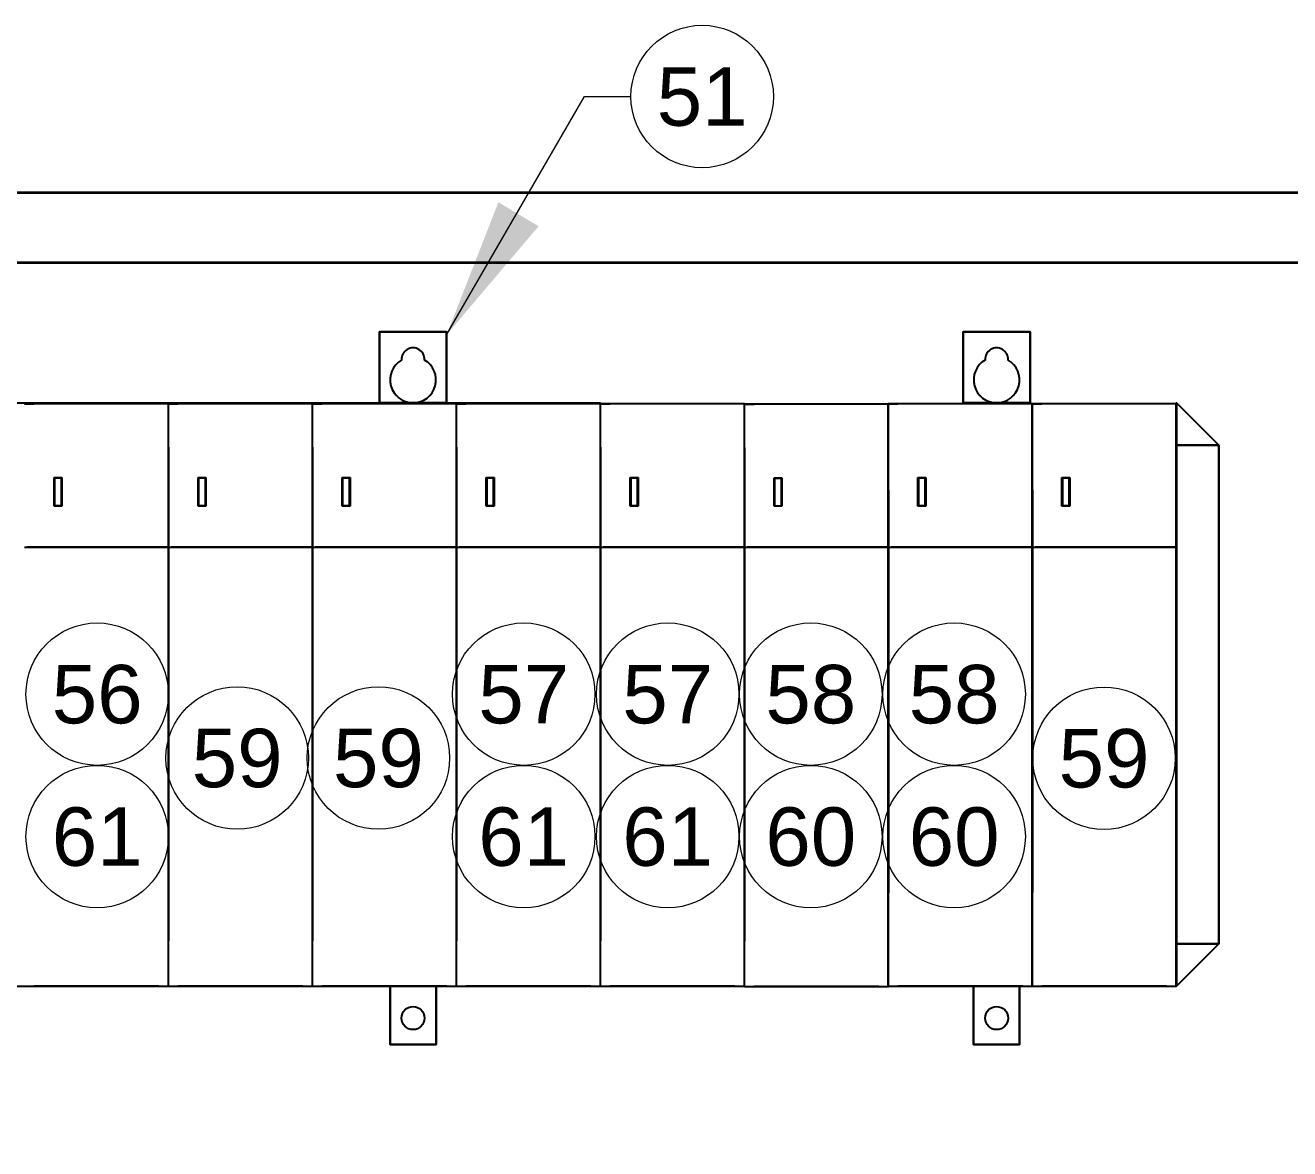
# Paper-space layout '2 DOOR PANEL LAYOUT - A1 Sheet' of a CAD drawing. Extents: x 50 to 825, y 22 to 486.
# Drawn here: x 465.46 to 504.93, y 423.4 to 458.47 of the extents above; entities that cross this region are included whole.
import ezdxf
from ezdxf.enums import TextEntityAlignment as Align

# ---------------------------------------------------------------- set-up
doc = ezdxf.new("R2010")
doc.units = 0
for name, color, linetype, lineweight in [('N-ANNO-TEXT', 2, 'Continuous', 18), ('N-EQPM', 3, 'Continuous', 25), ('N-PANL', 4, 'Continuous', 35)]:
    doc.layers.add(name, color=color, linetype=linetype, lineweight=lineweight)
doc.styles.add('T1_2_5', font='arial.ttf', dxfattribs={"height": 2.5})

psp = doc.layouts.new('2 DOOR PANEL LAYOUT - A1 Sheet')

# ---------------------------------------------------------------- linework, layer by layer
at = {"layer": 'N-ANNO-TEXT'}
for p, q in [((478.616, 448.809, 7.459), (482.915, 456.245, 7.459)), ((482.915, 456.245, 7.459), (484.369, 456.245, 7.459))]:
    psp.add_line(p, q, dxfattribs=at)
for centre in [(486.592, 456.245, 7.459), (467.709, 437.59, 1.661), (481.022, 437.59, 7.292), (485.517, 437.59, -1.083), (489.982, 437.59, 6.675), (494.456, 437.59, 6.675), (472.078, 435.597, -1.825), (476.486, 435.597, -1.825), (499.135, 435.589, -3.148), (467.709, 433.144, 1.661), (481.022, 433.144, 7.292), (485.517, 433.144, -1.083), (489.982, 433.144, 6.675), (494.456, 433.144, 6.675)]:
    psp.add_circle(centre, 2.223, dxfattribs=at)
psp.add_solid([(481.486, 452.197, 7.459), (478.616, 448.809, 7.459), (480.232, 452.945, 7.459)], dxfattribs=at)
at = {"layer": 'N-EQPM'}
for p, q in [((478.173, 448.899, 7.459), (477.842, 448.899, 7.459)), ((478.173, 448.899, 7.592), (477.842, 448.899, 7.592)), ((418.993, 446.684, 7.459), (483.419, 446.684, 7.459)), ((469.934, 428.47, 7.459), (469.934, 446.651, 3.841)), ((469.935, 428.47, 7.459), (469.935, 446.651, 7.427)), ((474.429, 428.47, 7.459), (474.429, 446.651, 3.841)), ((474.43, 428.47, 7.459), (474.43, 446.651, 7.427)), ((478.924, 428.47, 7.459), (478.924, 446.651, 3.841)), ((478.925, 428.47, 7.459), (478.925, 446.651, 7.427)), ((483.419, 446.519, 7.459), (483.419, 446.684, 7.459)), ((483.419, 428.47, -0.916), (483.419, 446.651, -4.534)), ((483.42, 428.47, 7.459), (483.42, 446.651, 7.427)), ((487.911, 428.463, 3.321), (487.911, 446.644, -0.297)), ((487.915, 428.47, -0.916), (487.915, 446.651, -0.949)), ((492.402, 428.47, 4.026), (492.402, 446.651, 0.408)), ((492.407, 428.463, 3.321), (492.407, 446.644, 3.288)), ((496.894, 428.47, 4.732), (496.894, 446.651, 1.114)), ((496.898, 428.47, 4.026), (496.898, 446.651, 3.994)), ((501.39, 428.47, 4.732), (501.39, 446.651, 4.699)), ((483.419, 428.47, 7.459), (483.419, 428.636, 7.459)), ((418.993, 428.47, 7.459), (483.419, 428.47, 7.459)), ((465.439, 428.47, 7.459), (469.935, 428.47, 7.459)), ((469.934, 428.47, 7.459), (474.43, 428.47, 7.459)), ((474.429, 428.47, 7.459), (478.925, 428.47, 7.459)), ((478.924, 428.47, 7.459), (483.42, 428.47, 7.459)), ((483.419, 428.47, -0.916), (487.915, 428.47, -0.916)), ((487.911, 428.463, 3.321), (492.407, 428.463, 3.321)), ((492.402, 428.47, 4.026), (496.898, 428.47, 4.026)), ((496.894, 428.47, 4.732), (501.39, 428.47, 4.732))]:
    psp.add_line(p, q, dxfattribs=at)
at = {"layer": 'N-EQPM', "extrusion": (0, 1, 0)}
for p, q in [((469.935, 446.651, 7.427), (465.439, 446.651, 7.427)), ((465.439, 446.651, 3.841), (465.741, 446.651, 3.841)), ((465.545, 446.651, 7.021), (465.741, 446.651, 7.021)), ((465.741, 446.651, 6.596), (465.545, 446.651, 6.596)), ((474.43, 446.651, 7.427), (469.934, 446.651, 7.427)), ((469.934, 446.651, 3.841), (470.236, 446.651, 3.841)), ((470.04, 446.651, 7.021), (470.236, 446.651, 7.021)), ((470.236, 446.651, 6.596), (470.04, 446.651, 6.596)), ((478.925, 446.651, 7.427), (474.429, 446.651, 7.427)), ((474.429, 446.651, 3.841), (474.731, 446.651, 3.841)), ((474.536, 446.651, 7.021), (474.731, 446.651, 7.021)), ((474.731, 446.651, 6.596), (474.536, 446.651, 6.596)), ((483.42, 446.651, 7.427), (478.924, 446.651, 7.427)), ((478.924, 446.651, 3.841), (479.226, 446.651, 3.841)), ((479.031, 446.651, 7.021), (479.226, 446.651, 7.021)), ((479.226, 446.651, 6.596), (479.031, 446.651, 6.596)), ((487.915, 446.651, -0.949), (483.419, 446.651, -0.949)), ((483.419, 446.651, -4.534), (483.721, 446.651, -4.534)), ((483.526, 446.651, -1.355), (483.721, 446.651, -1.355)), ((483.721, 446.651, -1.779), (483.526, 446.651, -1.779)), ((492.407, 446.644, 3.288), (487.911, 446.644, 3.288)), ((487.911, 446.644, -0.297), (488.213, 446.644, -0.297)), ((488.017, 446.644, 2.882), (488.213, 446.644, 2.882)), ((488.213, 446.644, 2.457), (488.017, 446.644, 2.457)), ((496.898, 446.651, 3.994), (492.402, 446.651, 3.994)), ((492.402, 446.651, 0.408), (492.704, 446.651, 0.408)), ((492.509, 446.651, 3.588), (492.704, 446.651, 3.588)), ((492.704, 446.651, 3.163), (492.509, 446.651, 3.163)), ((501.39, 446.651, 4.699), (496.894, 446.651, 4.699)), ((496.894, 446.651, 1.114), (497.196, 446.651, 1.114)), ((497.001, 446.651, 4.293), (497.196, 446.651, 4.293)), ((497.196, 446.651, 3.869), (497.001, 446.651, 3.869))]:
    psp.add_line(p, q, dxfattribs=at)
at = {"layer": 'N-EQPM', "extrusion": (-6.62828e-16, 0.099504, 0.995037)}
for p, q in [((469.935, 446.651, 7.427), (465.439, 446.651, 7.427)), ((474.43, 446.651, 7.427), (469.934, 446.651, 7.427)), ((478.925, 446.651, 7.427), (474.429, 446.651, 7.427)), ((483.42, 446.651, 7.427), (478.924, 446.651, 7.427)), ((487.915, 446.651, -0.949), (483.419, 446.651, -0.949)), ((492.407, 446.644, 3.288), (487.911, 446.644, 3.288)), ((496.898, 446.651, 3.994), (492.402, 446.651, 3.994)), ((501.39, 446.651, 4.699), (496.894, 446.651, 4.699))]:
    psp.add_line(p, q, dxfattribs=at)
at = {"layer": 'N-EQPM', "extrusion": (-1, 0, -6.66134e-16)}
for p, q in [((469.934, 428.47, 7.459), (469.934, 446.651, 3.841)), ((474.429, 428.47, 7.459), (474.429, 446.651, 3.841)), ((478.924, 428.47, 7.459), (478.924, 446.651, 3.841)), ((483.419, 428.47, -0.916), (483.419, 446.651, -4.534)), ((487.911, 428.463, 3.321), (487.911, 446.644, -0.297)), ((492.402, 428.47, 4.026), (492.402, 446.651, 0.408)), ((496.894, 428.47, 4.732), (496.894, 446.651, 1.114)), ((469.934, 441.914, 7.069), (469.934, 445.324, 7.069)), ((469.934, 445.298, 7.036), (469.934, 441.94, 7.036)), ((469.934, 445.298, -6.017), (469.934, 429.889, -6.017)), ((474.429, 441.914, 7.069), (474.429, 445.324, 7.069)), ((474.429, 445.298, 7.036), (474.429, 441.94, 7.036)), ((474.429, 445.298, -6.017), (474.429, 429.889, -6.017)), ((478.924, 441.914, 7.069), (478.924, 445.324, 7.069)), ((478.924, 445.298, 7.036), (478.924, 441.94, 7.036)), ((478.924, 445.298, -6.017), (478.924, 429.889, -6.017)), ((483.419, 441.914, -1.307), (483.419, 445.324, -1.307)), ((483.419, 445.298, -1.339), (483.419, 441.94, -1.339)), ((483.419, 445.298, -14.392), (483.419, 429.889, -14.392)), ((487.911, 441.907, 2.93), (487.911, 445.316, 2.93)), ((487.911, 445.29, 2.898), (487.911, 441.933, 2.898)), ((487.911, 445.29, -10.156), (487.911, 429.882, -10.156)), ((492.402, 441.914, 3.636), (492.402, 445.324, 3.636)), ((492.402, 445.298, 3.603), (492.402, 441.94, 3.603)), ((492.402, 445.298, -9.45), (492.402, 429.889, -9.45)), ((496.894, 441.914, 4.341), (496.894, 445.324, 4.341)), ((496.894, 445.298, 4.309), (496.894, 441.94, 4.309)), ((496.894, 445.298, -8.745), (496.894, 429.889, -8.745)), ((469.934, 443.99, -4.932), (469.934, 431.426, -4.932)), ((469.934, 443.99), (469.934, 431.426)), ((469.934, 431.426, -1.011), (469.934, 443.798, -1.011)), ((469.934, 431.426, 3.922), (469.934, 443.798, 3.922)), ((474.429, 443.99, -4.932), (474.429, 431.426, -4.932)), ((474.429, 443.99), (474.429, 431.426)), ((474.429, 431.426, -1.011), (474.429, 443.798, -1.011)), ((474.429, 431.426, 3.922), (474.429, 443.798, 3.922)), ((478.924, 443.99, -4.932), (478.924, 431.426, -4.932)), ((478.924, 443.99), (478.924, 431.426)), ((478.924, 431.426, -1.011), (478.924, 443.798, -1.011)), ((478.924, 431.426, 3.922), (478.924, 443.798, 3.922)), ((483.419, 443.99, -13.308), (483.419, 431.426, -13.308)), ((483.419, 443.99, -8.376), (483.419, 431.426, -8.376)), ((483.419, 431.426, -9.386), (483.419, 443.798, -9.386)), ((483.419, 431.426, -4.454), (483.419, 443.798, -4.454)), ((487.911, 443.982, -9.071), (487.911, 431.418, -9.071)), ((487.911, 443.982, -4.139), (487.911, 431.418, -4.139)), ((487.911, 431.418, -5.15), (487.911, 443.791, -5.15)), ((487.911, 431.418, -0.217), (487.911, 443.791, -0.217)), ((492.402, 443.99, -8.366), (492.402, 431.426, -8.366)), ((492.402, 443.99, -3.433), (492.402, 431.426, -3.433)), ((492.402, 431.426, -4.444), (492.402, 443.798, -4.444)), ((492.402, 431.426, 0.488), (492.402, 443.798, 0.488)), ((496.894, 443.99, -7.66), (496.894, 431.426, -7.66)), ((496.894, 443.99, -2.728), (496.894, 431.426, -2.728)), ((496.894, 431.426, -3.738), (496.894, 443.798, -3.738)), ((496.894, 431.426, 1.194), (496.894, 443.798, 1.194)), ((469.934, 441.55, 4.687), (469.934, 440.749, 4.687)), ((469.934, 440.705, 4.713), (469.934, 441.524, 4.713)), ((474.429, 441.55, 4.687), (474.429, 440.749, 4.687)), ((474.429, 440.705, 4.713), (474.429, 441.524, 4.713)), ((478.924, 441.55, 4.687), (478.924, 440.749, 4.687)), ((478.924, 440.705, 4.713), (478.924, 441.524, 4.713)), ((483.419, 441.55, -3.688), (483.419, 440.749, -3.688)), ((483.419, 440.705, -3.662), (483.419, 441.524, -3.662)), ((487.911, 441.542, 0.549), (487.911, 440.742, 0.549)), ((487.911, 440.698, 0.575), (487.911, 441.516, 0.575)), ((492.402, 441.55, 1.254), (492.402, 440.749, 1.254)), ((492.402, 440.705, 1.28), (492.402, 441.524, 1.28)), ((496.894, 441.55, 1.96), (496.894, 440.749, 1.96)), ((496.894, 440.705, 1.986), (496.894, 441.524, 1.986)), ((469.934, 440.762, -5.813), (469.934, 440.176, -5.813)), ((469.934, 440.762, -5.578), (469.934, 440.762, -5.813)), ((469.934, 440.176, -5.578), (469.934, 440.762, -5.578)), ((469.934, 440.749, 4.687), (469.934, 440.749, 4.253)), ((469.934, 440.749, 4.253), (469.934, 440.158, 4.253)), ((469.934, 440.103, 4.323), (469.934, 440.705, 4.323)), ((469.934, 440.705, 4.323), (469.934, 440.705, 4.713)), ((474.429, 440.762, -5.813), (474.429, 440.176, -5.813)), ((474.429, 440.762, -5.578), (474.429, 440.762, -5.813)), ((474.429, 440.176, -5.578), (474.429, 440.762, -5.578)), ((474.429, 440.749, 4.687), (474.429, 440.749, 4.253)), ((474.429, 440.749, 4.253), (474.429, 440.158, 4.253)), ((474.429, 440.103, 4.323), (474.429, 440.705, 4.323)), ((474.429, 440.705, 4.323), (474.429, 440.705, 4.713)), ((478.924, 440.762, -5.813), (478.924, 440.176, -5.813)), ((478.924, 440.762, -5.578), (478.924, 440.762, -5.813)), ((478.924, 440.176, -5.578), (478.924, 440.762, -5.578)), ((478.924, 440.749, 4.687), (478.924, 440.749, 4.253)), ((478.924, 440.749, 4.253), (478.924, 440.158, 4.253)), ((478.924, 440.103, 4.323), (478.924, 440.705, 4.323)), ((478.924, 440.705, 4.323), (478.924, 440.705, 4.713)), ((483.419, 440.762, -14.188), (483.419, 440.176, -14.188)), ((483.419, 440.762, -13.954), (483.419, 440.762, -14.188)), ((483.419, 440.176, -13.954), (483.419, 440.762, -13.954)), ((483.419, 440.749, -3.688), (483.419, 440.749, -4.122)), ((483.419, 440.749, -4.122), (483.419, 440.158, -4.122)), ((483.419, 440.103, -4.053), (483.419, 440.705, -4.053)), ((483.419, 440.705, -4.053), (483.419, 440.705, -3.662)), ((487.911, 440.755, -9.952), (487.911, 440.169, -9.952)), ((487.911, 440.755, -9.717), (487.911, 440.755, -9.952)), ((487.911, 440.169, -9.717), (487.911, 440.755, -9.717)), ((487.911, 440.742, 0.549), (487.911, 440.742, 0.115)), ((487.911, 440.742, 0.115), (487.911, 440.151, 0.115)), ((487.911, 440.096, 0.184), (487.911, 440.698, 0.184)), ((487.911, 440.698, 0.184), (487.911, 440.698, 0.575)), ((492.402, 440.762, -9.246), (492.402, 440.176, -9.246)), ((492.402, 440.762, -9.012), (492.402, 440.762, -9.246)), ((492.402, 440.176, -9.012), (492.402, 440.762, -9.012)), ((492.402, 440.749, 1.254), (492.402, 440.749, 0.82)), ((492.402, 440.749, 0.82), (492.402, 440.158, 0.82)), ((492.402, 440.103, 0.89), (492.402, 440.705, 0.89)), ((492.402, 440.705, 0.89), (492.402, 440.705, 1.28)), ((496.894, 440.762, -8.54), (496.894, 440.176, -8.54)), ((496.894, 440.762, -8.306), (496.894, 440.762, -8.54)), ((496.894, 440.176, -8.306), (496.894, 440.762, -8.306)), ((496.894, 440.749, 1.96), (496.894, 440.749, 1.526)), ((496.894, 440.749, 1.526), (496.894, 440.158, 1.526)), ((496.894, 440.103, 1.595), (496.894, 440.705, 1.595)), ((496.894, 440.705, 1.595), (496.894, 440.705, 1.986))]:
    psp.add_line(p, q, dxfattribs=at)
at = {"layer": 'N-EQPM', "extrusion": (6.66134e-16, 0, -1)}
for p, q in [((469.934, 445.298, -6.017), (469.934, 429.889, -6.017)), ((474.429, 445.298, -6.017), (474.429, 429.889, -6.017)), ((478.924, 445.298, -6.017), (478.924, 429.889, -6.017)), ((483.419, 445.298, -14.392), (483.419, 429.889, -14.392)), ((487.911, 445.29, -10.156), (487.911, 429.882, -10.156)), ((492.402, 445.298, -9.45), (492.402, 429.889, -9.45)), ((496.894, 445.298, -8.745), (496.894, 429.889, -8.745)), ((466.362, 444.348, -5.776), (466.61, 444.348, -5.776)), ((466.362, 443.463, -5.776), (466.362, 444.348, -5.776)), ((466.61, 444.348, -5.776), (466.61, 443.463, -5.776)), ((470.858, 444.348, -5.776), (471.105, 444.348, -5.776)), ((470.858, 443.463, -5.776), (470.858, 444.348, -5.776)), ((471.105, 444.348, -5.776), (471.105, 443.463, -5.776)), ((475.353, 444.348, -5.776), (475.6, 444.348, -5.776)), ((475.353, 443.463, -5.776), (475.353, 444.348, -5.776)), ((475.6, 444.348, -5.776), (475.6, 443.463, -5.776)), ((479.848, 444.348, -5.776), (480.095, 444.348, -5.776)), ((479.848, 443.463, -5.776), (479.848, 444.348, -5.776)), ((480.095, 444.348, -5.776), (480.095, 443.463, -5.776)), ((484.343, 444.348, -14.152), (484.59, 444.348, -14.152)), ((484.343, 443.463, -14.152), (484.343, 444.348, -14.152)), ((484.59, 444.348, -14.152), (484.59, 443.463, -14.152)), ((488.834, 444.34, -9.915), (489.082, 444.34, -9.915)), ((488.834, 443.455, -9.915), (488.834, 444.34, -9.915)), ((489.082, 444.34, -9.915), (489.082, 443.455, -9.915)), ((493.326, 444.348, -9.209), (493.573, 444.348, -9.209)), ((493.326, 443.463, -9.209), (493.326, 444.348, -9.209)), ((493.573, 444.348, -9.209), (493.573, 443.463, -9.209)), ((497.818, 444.348, -8.504), (498.065, 444.348, -8.504)), ((497.818, 443.463, -8.504), (497.818, 444.348, -8.504)), ((498.065, 444.348, -8.504), (498.065, 443.463, -8.504)), ((466.61, 443.463, -5.776), (466.362, 443.463, -5.776)), ((471.105, 443.463, -5.776), (470.858, 443.463, -5.776)), ((475.6, 443.463, -5.776), (475.353, 443.463, -5.776)), ((480.095, 443.463, -5.776), (479.848, 443.463, -5.776)), ((484.59, 443.463, -14.152), (484.343, 443.463, -14.152)), ((489.082, 443.455, -9.915), (488.834, 443.455, -9.915)), ((493.573, 443.463, -9.209), (493.326, 443.463, -9.209)), ((498.065, 443.463, -8.504), (497.818, 443.463, -8.504))]:
    psp.add_line(p, q, dxfattribs=at)
at = {"layer": 'N-EQPM', "extrusion": (-0.008727, 0, 0.999962)}
for p, q in [((466.38, 444.33, -5.573), (466.38, 443.48, -5.573)), ((466.592, 444.33, -5.571), (466.38, 444.33, -5.573)), ((466.592, 443.48, -5.571), (466.592, 444.33, -5.571)), ((470.875, 444.33, -5.573), (470.875, 443.48, -5.573)), ((471.087, 444.33, -5.571), (470.875, 444.33, -5.573)), ((471.087, 443.48, -5.571), (471.087, 444.33, -5.571)), ((475.37, 444.33, -5.573), (475.37, 443.48, -5.573)), ((475.582, 444.33, -5.571), (475.37, 444.33, -5.573)), ((475.582, 443.48, -5.571), (475.582, 444.33, -5.571)), ((479.866, 444.33, -5.573), (479.866, 443.48, -5.573)), ((480.077, 444.33, -5.571), (479.866, 444.33, -5.573)), ((480.077, 443.48, -5.571), (480.077, 444.33, -5.571)), ((484.361, 444.33, -13.948), (484.361, 443.48, -13.948)), ((484.572, 444.33, -13.946), (484.361, 444.33, -13.948)), ((484.572, 443.48, -13.946), (484.572, 444.33, -13.946)), ((488.852, 444.322, -9.711), (488.852, 443.473, -9.711)), ((489.064, 444.322, -9.71), (488.852, 444.322, -9.711)), ((489.064, 443.473, -9.71), (489.064, 444.322, -9.71)), ((493.344, 444.33, -9.006), (493.344, 443.48, -9.006)), ((493.555, 444.33, -9.004), (493.344, 444.33, -9.006)), ((493.555, 443.48, -9.004), (493.555, 444.33, -9.004)), ((497.835, 444.33, -8.3), (497.835, 443.48, -8.3)), ((498.047, 444.33, -8.299), (497.835, 444.33, -8.3)), ((498.047, 443.48, -8.299), (498.047, 444.33, -8.299)), ((466.38, 443.48, -5.573), (466.592, 443.48, -5.571)), ((470.875, 443.48, -5.573), (471.087, 443.48, -5.571)), ((475.37, 443.48, -5.573), (475.582, 443.48, -5.571)), ((479.866, 443.48, -5.573), (480.077, 443.48, -5.571)), ((484.361, 443.48, -13.948), (484.572, 443.48, -13.946)), ((488.852, 443.473, -9.711), (489.064, 443.473, -9.71)), ((493.344, 443.48, -9.006), (493.555, 443.48, -9.004)), ((497.835, 443.48, -8.3), (498.047, 443.48, -8.299))]:
    psp.add_line(p, q, dxfattribs=at)
at = {"layer": 'N-EQPM', "extrusion": (1, 0, 6.66134e-16)}
for p, q in [((469.938, 431.592, -5.175), (469.938, 443.964, -5.175)), ((469.938, 443.964, 3.201), (469.938, 431.4, 3.201)), ((474.433, 431.592, -5.175), (474.433, 443.964, -5.175)), ((474.433, 443.964, 3.201), (474.433, 431.4, 3.201)), ((478.928, 431.592, -5.175), (478.928, 443.964, -5.175)), ((478.928, 443.964, 3.201), (478.928, 431.4, 3.201)), ((483.423, 431.592, -5.175), (483.423, 443.964, -5.175)), ((483.423, 443.964, 3.201), (483.423, 431.4, 3.201)), ((487.918, 431.592, -13.55), (487.918, 443.964, -13.55)), ((487.918, 443.964, -5.175), (487.918, 431.4, -5.175)), ((492.41, 431.585, -9.313), (492.41, 443.956, -9.313)), ((492.41, 443.956, -0.938), (492.41, 431.392, -0.938)), ((496.902, 431.592, -8.608), (496.902, 443.964, -8.608)), ((496.902, 443.964, -0.232), (496.902, 431.4, -0.232)), ((501.393, 431.592, -7.902), (501.393, 443.964, -7.902)), ((501.393, 443.964, 0.473), (501.393, 431.4, 0.473)), ((469.935, 442.177, 3.906), (469.935, 440.705, 3.906)), ((469.938, 440.749, 3.866), (469.938, 442.2, 3.866)), ((474.43, 442.177, 3.906), (474.43, 440.705, 3.906)), ((474.433, 440.749, 3.866), (474.433, 442.2, 3.866)), ((478.925, 442.177, 3.906), (478.925, 440.705, 3.906)), ((478.928, 440.749, 3.866), (478.928, 442.2, 3.866)), ((483.42, 442.177, 3.906), (483.42, 440.705, 3.906)), ((483.423, 440.749, 3.866), (483.423, 442.2, 3.866)), ((487.915, 442.177, -4.469), (487.915, 440.705, -4.469)), ((487.918, 440.749, -4.51), (487.918, 442.2, -4.51)), ((492.407, 442.17, -0.232), (492.407, 440.698, -0.232)), ((492.41, 440.742, -0.273), (492.41, 442.193, -0.273)), ((496.898, 442.177, 0.473), (496.898, 440.705, 0.473)), ((496.902, 440.749, 0.432), (496.902, 442.2, 0.432)), ((501.39, 442.177, 1.179), (501.39, 440.705, 1.179)), ((501.393, 440.749, 1.138), (501.393, 442.2, 1.138))]:
    psp.add_line(p, q, dxfattribs=at)
at = {"layer": 'N-EQPM', "extrusion": (-0.707107, 0, 0.707107)}
for p, q in [((465.439, 442.181, 10.934), (469.938, 442.181, 11.062)), ((469.934, 442.181, 10.934), (474.433, 442.181, 11.062)), ((474.429, 442.181, 10.934), (478.928, 442.181, 11.062)), ((478.924, 442.181, 10.934), (483.423, 442.181, 11.062)), ((483.419, 442.181, 2.559), (487.918, 442.181, 2.687)), ((487.911, 442.173, 6.795), (492.41, 442.173, 6.924)), ((492.402, 442.181, 7.501), (496.902, 442.181, 7.629)), ((496.894, 442.181, 8.206), (501.393, 442.181, 8.335))]:
    psp.add_line(p, q, dxfattribs=at)
at = {"layer": 'N-EQPM', "extrusion": (0, -1, 0)}
for p, q in [((465.439, 442.181, 10.934), (469.938, 442.181, 11.062)), ((469.938, 442.181, 8.88), (465.527, 442.181, 7.485)), ((469.934, 442.181, 10.934), (474.433, 442.181, 11.062)), ((474.433, 442.181, 8.88), (470.022, 442.181, 7.485)), ((474.429, 442.181, 10.934), (478.928, 442.181, 11.062)), ((478.928, 442.181, 8.88), (474.517, 442.181, 7.485)), ((478.924, 442.181, 10.934), (483.423, 442.181, 11.062)), ((483.423, 442.181, 8.88), (479.012, 442.181, 7.485)), ((483.419, 442.181, 2.559), (487.918, 442.181, 2.687)), ((487.918, 442.181, 0.505), (483.507, 442.181, -0.89)), ((487.911, 442.173, 6.795), (492.41, 442.173, 6.924)), ((492.41, 442.173, 4.741), (487.999, 442.173, 3.346)), ((492.402, 442.181, 7.501), (496.902, 442.181, 7.629)), ((496.902, 442.181, 5.447), (492.49, 442.181, 4.052)), ((496.894, 442.181, 8.206), (501.393, 442.181, 8.335)), ((501.393, 442.181, 6.152), (496.982, 442.181, 4.757)), ((465.439, 428.47, 7.459), (469.935, 428.47, 7.459)), ((469.633, 428.47, 7.297), (465.741, 428.47, 7.297)), ((469.934, 428.47, 7.459), (474.43, 428.47, 7.459)), ((474.128, 428.47, 7.297), (470.236, 428.47, 7.297)), ((474.429, 428.47, 7.459), (478.925, 428.47, 7.459)), ((478.623, 428.47, 7.297), (474.731, 428.47, 7.297)), ((478.924, 428.47, 7.459), (483.42, 428.47, 7.459)), ((483.118, 428.47, 7.297), (479.226, 428.47, 7.297)), ((483.419, 428.47, -0.916), (487.915, 428.47, -0.916)), ((487.613, 428.47, -1.079), (483.721, 428.47, -1.079)), ((487.911, 428.463, 3.321), (492.407, 428.463, 3.321)), ((492.105, 428.463, 3.158), (488.213, 428.463, 3.158)), ((492.402, 428.47, 4.026), (496.898, 428.47, 4.026)), ((496.596, 428.47, 3.863), (492.704, 428.47, 3.863)), ((496.894, 428.47, 4.732), (501.39, 428.47, 4.732)), ((501.088, 428.47, 4.569), (497.196, 428.47, 4.569))]:
    psp.add_line(p, q, dxfattribs=at)
at = {"layer": 'N-EQPM'}
for centre in [(477.568, 427.479, 7.459), (495.782, 427.479, 7.459)]:
    psp.add_circle(centre, 0.359, dxfattribs=at)
for centre, radius, start, end in [((477.568, 448.04, 7.459), 0.359, 356.7827, 183.2173), ((495.782, 448.04, 7.459), 0.359, 356.7827, 183.2173), ((477.568, 447.4, 7.459), 0.716, 120.0241, 59.9759), ((495.782, 447.4, 7.459), 0.716, 120.0241, 59.9759)]:
    psp.add_arc(centre, radius, start, end, dxfattribs=at)
at = {"layer": 'N-PANL'}
psp.add_line((635.641, 453.235), (401.541, 453.235), dxfattribs=at)
psp.add_lwpolyline([(403.716, 451.061), (633.467, 451.061), (633.467, 252.35), (403.716, 252.35)], close=True, dxfattribs=at)

# ---------------------------------------------------------------- texts
at = {"layer": 'N-ANNO-TEXT', "style": 'T1_2_5'}
for s, p in [('51', (486.592, 456.245, 7.459)), ('56', (467.709, 437.59, 1.661)), ('57', (481.022, 437.59, 7.292)), ('57', (485.517, 437.59, -1.083)), ('58', (489.982, 437.59, 6.675)), ('58', (494.456, 437.59, 6.675)), ('59', (472.078, 435.597, -1.825)), ('59', (476.486, 435.597, -1.825)), ('59', (499.135, 435.589, -3.148)), ('61', (467.709, 433.144, 1.661)), ('61', (481.022, 433.144, 7.292)), ('61', (485.517, 433.144, -1.083)), ('60', (489.982, 433.144, 6.675)), ('60', (494.456, 433.144, 6.675))]:
    psp.add_text(s, height=1.825, dxfattribs=at).set_placement(p, align=Align.MIDDLE_CENTER)

# ---------------------------------------------------------------- meshes
at = {"layer": 'N-EQPM'}
mesh = psp.add_polymesh((6, 3), dxfattribs=at)
for k, corner in enumerate([(476.52, 446.684, 7.592), (476.52, 446.684, 7.459), (476.52, 446.684, 7.459), (476.52, 448.899, 7.592), (476.52, 448.899, 7.459), (476.52, 448.899, 7.459), (478.616, 448.899, 7.592), (478.616, 448.899, 7.459), (476.52, 448.899, 7.459), (478.616, 446.684, 7.592), (478.616, 446.684, 7.459), (476.52, 446.684, 7.459), (478.616, 446.684, 7.592), (478.616, 446.684, 7.592), (476.52, 446.684, 7.592), (478.616, 448.899, 7.592), (478.616, 448.899, 7.592), (476.52, 448.899, 7.592)]):
    mesh.set_mesh_vertex(divmod(k, 3), corner)
mesh = psp.add_polymesh((6, 3), dxfattribs=at)
for k, corner in enumerate([(494.734, 446.684, 7.592), (494.734, 446.684, 7.459), (494.734, 446.684, 7.459), (494.734, 448.899, 7.592), (494.734, 448.899, 7.459), (494.734, 448.899, 7.459), (496.83, 448.899, 7.592), (496.83, 448.899, 7.459), (494.734, 448.899, 7.459), (496.83, 446.684, 7.592), (496.83, 446.684, 7.459), (494.734, 446.684, 7.459), (496.83, 446.684, 7.592), (496.83, 446.684, 7.592), (494.734, 446.684, 7.592), (496.83, 448.899, 7.592), (496.83, 448.899, 7.592), (494.734, 448.899, 7.592)]):
    mesh.set_mesh_vertex(divmod(k, 3), corner)
mesh = psp.add_polymesh((6, 3), dxfattribs=at)
for k, corner in enumerate([(502.715, 445.362, 19.348), (502.715, 445.362, 0.473), (502.715, 445.362, 0.473), (501.393, 445.362, 19.348), (501.393, 445.362, 0.473), (501.393, 445.362, 0.473), (501.393, 446.684, 19.348), (501.393, 446.684, 0.473), (501.393, 445.362, 0.473), (502.715, 445.362, 19.348), (502.715, 445.362, 0.473), (502.715, 445.362, 0.473), (502.715, 445.362, 19.348), (502.715, 445.362, 19.348), (502.715, 445.362, 19.348), (501.393, 446.684, 19.348), (501.393, 446.684, 19.348), (501.393, 445.362, 19.348)]):
    mesh.set_mesh_vertex(divmod(k, 3), corner)
mesh = psp.add_polymesh((6, 3), dxfattribs=at)
for k, corner in enumerate([(502.715, 429.793, 19.348), (502.715, 429.793, 0.473), (502.715, 429.793, 0.473), (501.393, 429.793, 19.348), (501.393, 429.793, 0.473), (501.393, 429.793, 0.473), (501.393, 445.362, 19.348), (501.393, 445.362, 0.473), (501.393, 429.793, 0.473), (502.715, 445.362, 19.348), (502.715, 445.362, 0.473), (502.715, 429.793, 0.473), (502.715, 445.362, 19.348), (502.715, 445.362, 19.348), (502.715, 429.793, 19.348), (501.393, 445.362, 19.348), (501.393, 445.362, 19.348), (501.393, 429.793, 19.348)]):
    mesh.set_mesh_vertex(divmod(k, 3), corner)
mesh = psp.add_polymesh((6, 3), dxfattribs=at)
for k, corner in enumerate([(501.393, 428.47, 19.348), (501.393, 428.47, 0.473), (501.393, 428.47, 0.473), (501.393, 429.793, 19.348), (501.393, 429.793, 0.473), (501.393, 429.793, 0.473), (502.715, 429.793, 19.348), (502.715, 429.793, 0.473), (501.393, 429.793, 0.473), (501.393, 428.47, 19.348), (501.393, 428.47, 0.473), (501.393, 428.47, 0.473), (501.393, 428.47, 19.348), (501.393, 428.47, 19.348), (501.393, 428.47, 19.348), (502.715, 429.793, 19.348), (502.715, 429.793, 19.348), (501.393, 429.793, 19.348)]):
    mesh.set_mesh_vertex(divmod(k, 3), corner)
mesh = psp.add_polymesh((6, 3), dxfattribs=at)
for k, corner in enumerate([(478.285, 426.652, 7.592), (478.285, 426.652, 7.459), (478.285, 426.652, 7.459), (476.851, 426.652, 7.592), (476.851, 426.652, 7.459), (476.851, 426.652, 7.459), (476.851, 428.47, 7.592), (476.851, 428.47, 7.459), (476.851, 426.652, 7.459), (478.285, 428.47, 7.592), (478.285, 428.47, 7.459), (478.285, 426.652, 7.459), (478.285, 428.47, 7.592), (478.285, 428.47, 7.592), (478.285, 426.652, 7.592), (476.851, 428.47, 7.592), (476.851, 428.47, 7.592), (476.851, 426.652, 7.592)]):
    mesh.set_mesh_vertex(divmod(k, 3), corner)
mesh = psp.add_polymesh((6, 3), dxfattribs=at)
for k, corner in enumerate([(496.499, 426.652, 7.592), (496.499, 426.652, 7.459), (496.499, 426.652, 7.459), (495.065, 426.652, 7.592), (495.065, 426.652, 7.459), (495.065, 426.652, 7.459), (495.065, 428.47, 7.592), (495.065, 428.47, 7.459), (495.065, 426.652, 7.459), (496.499, 428.47, 7.592), (496.499, 428.47, 7.459), (496.499, 426.652, 7.459), (496.499, 428.47, 7.592), (496.499, 428.47, 7.592), (496.499, 426.652, 7.592), (495.065, 428.47, 7.592), (495.065, 428.47, 7.592), (495.065, 426.652, 7.592)]):
    mesh.set_mesh_vertex(divmod(k, 3), corner)

doc.saveas('drawing.dxf')
